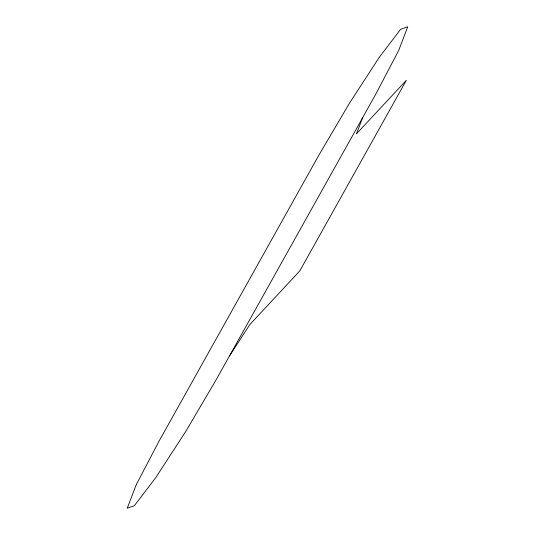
<?xml version="1.0" encoding="UTF-8"?>
<svg xmlns="http://www.w3.org/2000/svg" width="535" height="535" viewBox="0 0 535 535"><rect width="100%" height="100%" fill="white"/><g stroke="black" fill="none" stroke-linecap="round" stroke-linejoin="round"><path stroke-width="0.8" d="M362.616 117.713L356.404 133.924L406.326 80.31L299.827 270.87L249.905 324.484L229.435 356.009M136.298 484.59L127.25 508.25L134.379 505.695L155.772 477.615L185.705 431.524L216.153 379.783L375.898 93.946L398.702 50.41L407.75 26.75L400.621 29.305L379.228 57.385L349.295 103.476L318.847 155.217L159.102 441.054L136.298 484.59"/></g></svg>
